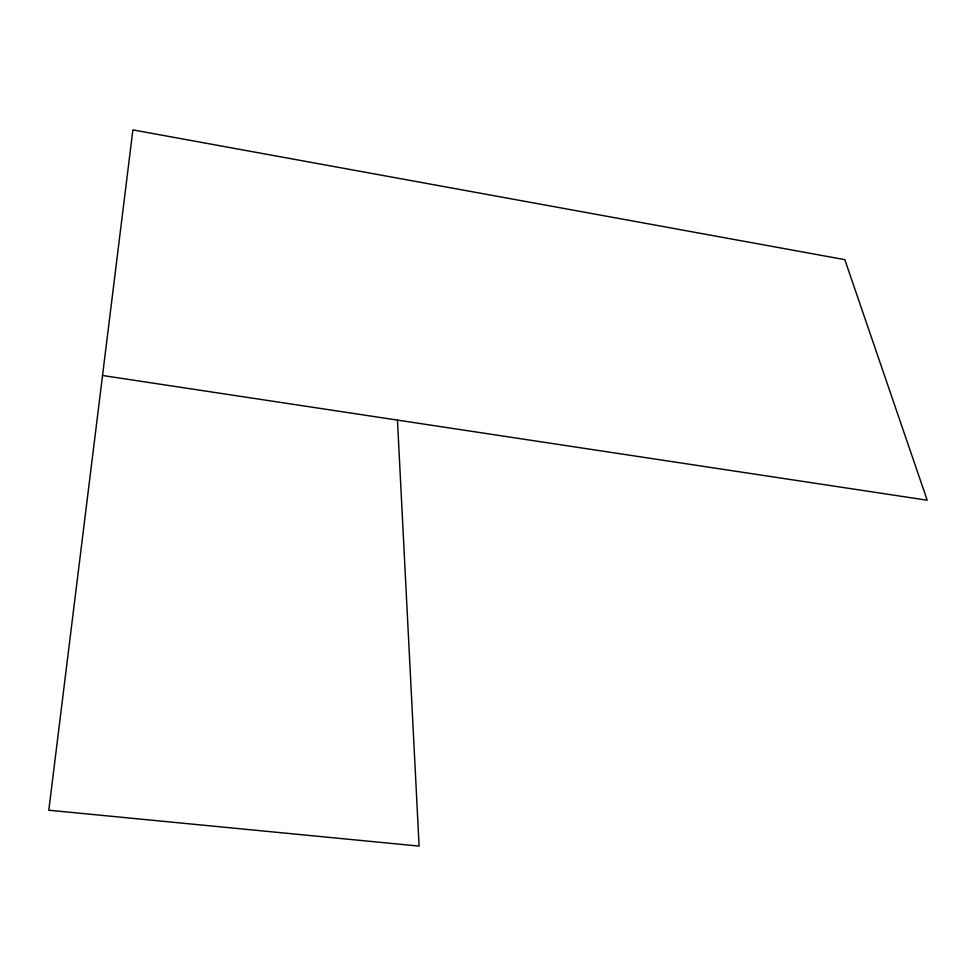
<?xml version="1.0" encoding="UTF-8"?>
<svg xmlns="http://www.w3.org/2000/svg" width="976" height="976" viewBox="0 0 976 976"><rect width="100%" height="100%" fill="white"/><g stroke="black" fill="none" stroke-linecap="round" stroke-linejoin="round"><path stroke-width="1.46" d="M102.541 375.492L927.2 500.212L844.813 259.653L132.895 129.893L48.8 810.226L419.107 846.107L397.452 420.095"/></g></svg>
